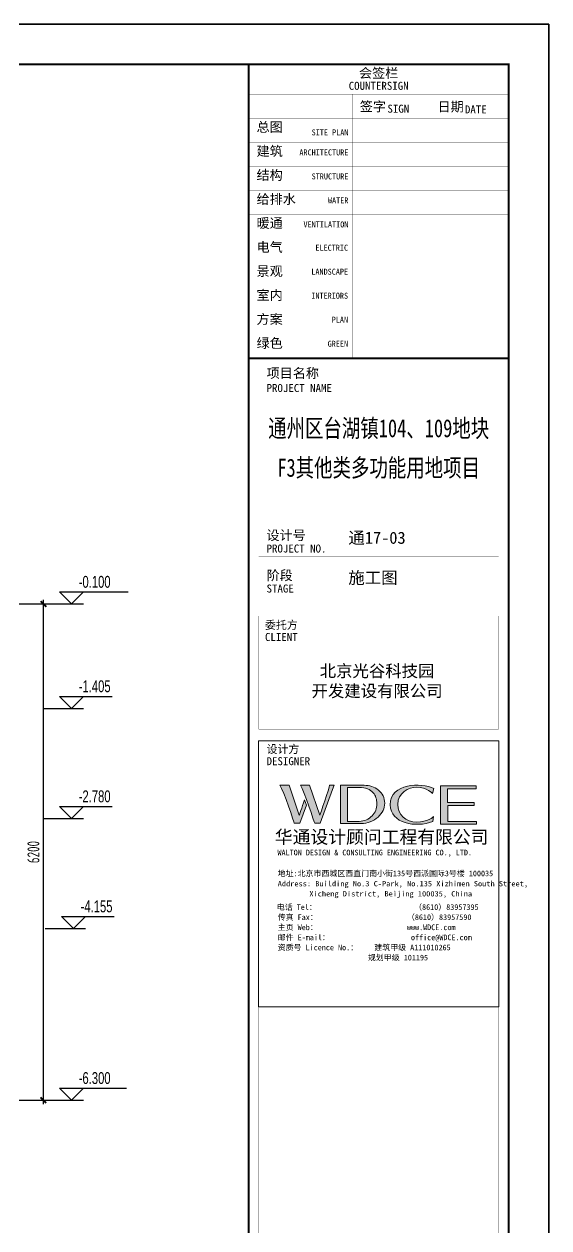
# Model space of a CAD drawing. Extents: x 458696 to 839151, y -191463 to 35158.
# Drawn here: x 540775 to 547329, y -129632 to -114590 of the extents above; entities that cross this region are included whole.
import ezdxf
from ezdxf.enums import TextEntityAlignment as Align

# ---------------------------------------------------------------- set-up
doc = ezdxf.new("R2010")
doc.units = 0
doc.header["$LTSCALE"] = 500
doc.linetypes.add('109-34 轴网$0$L1$0$$AUDIT_BAD_LTYPE1', pattern=[0])
doc.layers.get('0').update_dxf_attribs({"linetype": 'CONTINUOUS'})
doc.layers.get('Defpoints').update_dxf_attribs({"color": 167, "linetype": 'CONTINUOUS'})
for name, color, linetype in [('DIM', 3, 'CONTINUOUS'), ('PUB_TEXT', 7, 'CONTINUOUS'), ('s-dim', 3, 'CONTINUOUS'), ('s-thin', 3, 'CONTINUOUS')]:
    doc.layers.add(name, color=color, linetype=linetype)
doc.styles.add('_TCH_DIM', font='ros.shx', dxfattribs={"width": 0.8, "bigfont": 'jd.shx'})
doc.styles.add('hwxh', font='STXIHEI.TTF')
doc.styles.add('TSSD_Dimension', font='tssdeng.shx', dxfattribs={"width": 0.7, "bigfont": 'TSSDCHN.SHX'})
doc.styles.add('华文细黑', font='STXIHEI.TTF', dxfattribs={"height": 10})
doc.dimstyles.new('TSSD_50_50', dxfattribs={"dimtxt": 150, "dimasz": 50, "dimexe": 50, "dimexo": 125, "dimgap": 50, "dimtad": 1, "dimdec": 0, "dimzin": 0, "dimdsep": 46, "dimtxsty": 'TSSD_Dimension', "dimblk": 'ARCHTICK', "dimblk1": 'ARCHTICK', "dimblk2": 'ARCHTICK', "dimcen": 0, "dimdle": 50, "dimclrt": 7, "dimadec": 0, "dimazin": 0, "dimtfac": 1, "dimtdec": 0, "dimtix": 1, "dimtmove": 2, "dimatfit": 3, "dimfxl": 1, "dimtolj": 1, "dimtzin": 0, "dimarcsym": 0})

# ---------------------------------------------------------------- blocks, each defined once
blk = doc.blocks.new('图框-A1')
for points, const_width in [([(0, 0), (841, 0), (841, 594), (0, 594)], 0.05), ([(766, 584), (25, 584), (25, 10), (766, 10)], 0.5)]:
    blk.add_lwpolyline(points, close=True, dxfattribs=dict(const_width=const_width))
at = {"const_width": 0.05}
blk.add_lwpolyline([(841, 297), (839, 297)], dxfattribs=at)
blk = doc.blocks.new('_ArchTick')
at = {"color": 0, "const_width": 0.5}
blk.add_lwpolyline([(-0.71, -0.71), (0.71, 0.71)], dxfattribs=at)
blk = doc.blocks.new('*D801')
at = {"layer": 'Defpoints', "color": 0, "transparency": 16777216}
for p in [(540545, -121836), (541016, -121836), (540545, -128036)]:
    blk.add_point(p, dxfattribs=at)
at = {"layer": 's-dim', "color": 0, "lineweight": -2, "transparency": 16777216}
for p, q in [((540670, -121836), (541066, -121836)), ((541016, -128086), (541016, -121786)), ((540670, -128036), (541066, -128036))]:
    blk.add_line(p, q, dxfattribs=at)
at = {"layer": 's-dim', "color": 0, "lineweight": -2, "transparency": 16777216, "xscale": 50, "yscale": 50, "zscale": 50}
for p, rotation in [((541016, -121836), 90), ((541016, -128036), 270)]:
    blk.add_blockref('_ArchTick', p, dxfattribs=dict(at, rotation=rotation))
at = {"layer": 's-dim', "color": 7, "transparency": 16777216, "insert": (540891, -124936), "char_height": 150, "attachment_point": 5, "rotation": 90, "style": 'TSSD_Dimension'}
blk.add_mtext('\\A1;6200', dxfattribs=at)
blk = doc.blocks.new('logo2')
h = blk.add_hatch(color=7)
h.paths.add_polyline_path([(19.02, -7.36), (15.84, -7.36), (15.84, -3.97), (18.97, -3.97), (18.97, -4.24), (16.46, -4.24), (16.46, -5.45), (18.81, -5.45), (18.81, -5.69), (16.47, -5.69), (16.47, -7.12), (19.02, -7.12)])
edge = h.paths.add_edge_path()
edge.add_spline(control_points=[(15.26, -4.21), (15.26, -4.21), (15.13, -4.65), (15.13, -4.65), (15.13, -4.65), (14.62, -4.1), (13.73, -4.1), (13.04, -4.1), (12.07, -4.54), (12.08, -5.62), (12.08, -6.49), (12.77, -7.16), (13.73, -7.17), (14.66, -7.17), (15.23, -6.68), (15.23, -6.68), (15.23, -6.68), (15.16, -7.11), (15.16, -7.11), (13.63, -7.7), (11.42, -7.29), (11.41, -5.64), (11.4, -3.72), (14.16, -3.66), (15.26, -4.21)], knot_values=[0, 0, 0, 0, 1, 1, 1, 2, 2, 2, 3, 3, 3, 4, 4, 4, 5, 5, 5, 6, 6, 6, 7, 7, 7, 8, 8, 8, 8], degree=3, periodic=0)
edge = h.paths.add_edge_path(flags=16)
edge.add_spline(control_points=[(10.23, -5.57), (10.23, -5.16), (10.12, -4.83), (9.9, -4.58), (9.63, -4.27), (9.23, -4.12), (8.69, -4.12), (8.69, -4.12), (7.64, -4.12), (7.64, -4.12), (7.64, -4.12), (7.64, -7.1), (7.64, -7.1), (7.64, -7.1), (8.66, -7.1), (8.66, -7.1), (9.13, -7.1), (9.52, -6.93), (9.82, -6.6), (10.09, -6.31), (10.23, -5.96), (10.23, -5.57)], knot_values=[0, 0, 0, 0, 1, 1, 1, 2, 2, 2, 3, 3, 3, 4, 4, 4, 5, 5, 5, 6, 6, 6, 7, 7, 7, 7], degree=3, periodic=0)
edge = h.paths.add_edge_path()
edge.add_spline(control_points=[(10.92, -5.51), (10.92, -5.96), (10.72, -6.37), (10.34, -6.72), (9.92, -7.1), (9.41, -7.29), (8.82, -7.29), (8.82, -7.29), (7.03, -7.29), (7.03, -7.29), (7.03, -7.29), (7.03, -3.92), (7.03, -3.92), (7.03, -3.92), (9.1, -3.92), (9.1, -3.92), (9.59, -3.92), (10.01, -4.06), (10.36, -4.34), (10.73, -4.64), (10.92, -5.03), (10.92, -5.51)], knot_values=[0, 0, 0, 0, 1, 1, 1, 2, 2, 2, 3, 3, 3, 4, 4, 4, 5, 5, 5, 6, 6, 6, 7, 7, 7, 7], degree=3, periodic=0)
at = {"lineweight": 0}
blk.add_lwpolyline([(19.02, -7.36), (15.84, -7.36), (15.84, -3.97), (18.97, -3.97), (18.97, -4.24), (16.46, -4.24), (16.46, -5.45), (18.81, -5.45), (18.81, -5.69), (16.47, -5.69), (16.47, -7.12), (19.02, -7.12), (19.02, -7.36)], dxfattribs=at)
for points, knots in [([(10.92, -5.51), (10.92, -5.96), (10.72, -6.37), (10.34, -6.72), (9.92, -7.1), (9.41, -7.29), (8.82, -7.29), (8.82, -7.29), (7.03, -7.29), (7.03, -7.29), (7.03, -7.29), (7.03, -3.92), (7.03, -3.92), (7.03, -3.92), (9.1, -3.92), (9.1, -3.92), (9.59, -3.92), (10.01, -4.06), (10.36, -4.34), (10.73, -4.64), (10.92, -5.03), (10.92, -5.51)], [0, 0, 0, 0, 1, 1, 1, 2, 2, 2, 3, 3, 3, 4, 4, 4, 5, 5, 5, 6, 6, 6, 7, 7, 7, 7]), ([(10.23, -5.57), (10.23, -5.16), (10.12, -4.83), (9.9, -4.58), (9.63, -4.27), (9.23, -4.12), (8.69, -4.12), (8.69, -4.12), (7.64, -4.12), (7.64, -4.12), (7.64, -4.12), (7.64, -7.1), (7.64, -7.1), (7.64, -7.1), (8.66, -7.1), (8.66, -7.1), (9.13, -7.1), (9.52, -6.93), (9.82, -6.6), (10.09, -6.31), (10.23, -5.96), (10.23, -5.57)], [0, 0, 0, 0, 1, 1, 1, 2, 2, 2, 3, 3, 3, 4, 4, 4, 5, 5, 5, 6, 6, 6, 7, 7, 7, 7]), ([(15.26, -4.21), (15.26, -4.21), (15.13, -4.65), (15.13, -4.65), (15.13, -4.65), (14.62, -4.1), (13.73, -4.1), (13.04, -4.1), (12.07, -4.54), (12.08, -5.62), (12.08, -6.49), (12.77, -7.16), (13.73, -7.17), (14.66, -7.17), (15.23, -6.68), (15.23, -6.68), (15.23, -6.68), (15.16, -7.11), (15.16, -7.11), (13.63, -7.7), (11.42, -7.29), (11.41, -5.64), (11.4, -3.72), (14.16, -3.66), (15.26, -4.21)], [0, 0, 0, 0, 1, 1, 1, 2, 2, 2, 3, 3, 3, 4, 4, 4, 5, 5, 5, 6, 6, 6, 7, 7, 7, 8, 8, 8, 8])]:
    blk.add_open_spline(points, degree=3, knots=knots, dxfattribs=at)
blk = doc.blocks.new('logo1')
h = blk.add_hatch(color=8)
edge = h.paths.add_edge_path()
edge.add_spline(control_points=[(3.86, -5.21), (3.63, -5.88), (3.39, -6.56), (3.39, -6.56), (3.39, -6.56), (2.5, -3.91), (2.5, -3.91), (2.5, -3.91), (1.8, -3.91), (1.69, -3.91), (2.02, -4.39), (2.95, -7.27), (2.95, -7.27), (2.95, -7.27), (3.44, -7.27), (3.44, -7.27), (3.44, -7.27), (4.03, -5.66), (4.03, -5.66), (4.03, -5.66), (3.86, -5.21), (3.86, -5.21)], knot_values=[0, 0, 0, 0, 1, 1, 1, 2, 2, 2, 3, 3, 3, 4, 4, 4, 5, 5, 5, 6, 6, 6, 7, 7, 7, 7], degree=3, periodic=0)
h = blk.add_hatch(color=7)
edge = h.paths.add_edge_path()
edge.add_spline(control_points=[(6.04, -3.91), (6.09, -4.1), (5.2, -6.56), (5.2, -6.56), (5.2, -6.56), (4.3, -3.91), (4.3, -3.91), (4.3, -3.91), (3.6, -3.91), (3.49, -3.91), (3.82, -4.39), (4.75, -7.27), (4.75, -7.27), (4.75, -7.27), (5.24, -7.27), (5.24, -7.27), (5.24, -7.27), (6.33, -4.3), (6.33, -4.3), (6.33, -4.3), (6.48, -3.91), (6.48, -3.91), (6.48, -3.91), (6.21, -3.91), (6.04, -3.91)], knot_values=[0, 0, 0, 0, 1, 1, 1, 2, 2, 2, 3, 3, 3, 4, 4, 4, 5, 5, 5, 6, 6, 6, 7, 7, 7, 8, 8, 8, 8], degree=3, periodic=0)
at = {"color": 8, "lineweight": 0}
blk.add_open_spline([(3.86, -5.21), (3.63, -5.88), (3.39, -6.56), (3.39, -6.56), (3.39, -6.56), (2.5, -3.91), (2.5, -3.91), (2.5, -3.91), (1.8, -3.91), (1.69, -3.91), (2.02, -4.39), (2.95, -7.27), (2.95, -7.27), (2.95, -7.27), (3.44, -7.27), (3.44, -7.27), (3.44, -7.27), (4.03, -5.66), (4.03, -5.66), (4.03, -5.66), (3.86, -5.21), (3.86, -5.21)], degree=3, knots=[0, 0, 0, 0, 1, 1, 1, 2, 2, 2, 3, 3, 3, 4, 4, 4, 5, 5, 5, 6, 6, 6, 7, 7, 7, 7], dxfattribs=at)
at = {"lineweight": 0}
blk.add_open_spline([(6.04, -3.91), (6.09, -4.1), (5.2, -6.56), (5.2, -6.56), (5.2, -6.56), (4.3, -3.91), (4.3, -3.91), (4.3, -3.91), (3.6, -3.91), (3.49, -3.91), (3.82, -4.39), (4.75, -7.27), (4.75, -7.27), (4.75, -7.27), (5.24, -7.27), (5.24, -7.27), (5.24, -7.27), (6.33, -4.3), (6.33, -4.3), (6.33, -4.3), (6.48, -3.91), (6.48, -3.91), (6.48, -3.91), (6.21, -3.91), (6.04, -3.91)], degree=3, knots=[0, 0, 0, 0, 1, 1, 1, 2, 2, 2, 3, 3, 3, 4, 4, 4, 5, 5, 5, 6, 6, 6, 7, 7, 7, 8, 8, 8, 8], dxfattribs=at)
blk.add_blockref('logo2', (0, 0))
blk = doc.blocks.new('时间-logo')
at = {"layer": 'Defpoints', "lineweight": 0}
blk.add_lwpolyline([(0, -23.46), (-21.17, -23.46), (-21.17, 0), (0, 0), (0, -23.46)], dxfattribs=at)
blk.add_blockref('logo1', (-20.97, 0))
at = {"style": 'hwxh'}
for s, height, p in [('华通设计顾问工程有限公司 ', 1.15, (-19.73, -9.05)), ('WALTON DESIGN & CONSULTING ENGINEERING CO., LTD.', 0.5, (-19.5, -10.1)), ('地址:北京市西城区西直门南小街135号西派国际3号楼 100035', 0.5, (-19.48, -11.94)), ('Address: Building No.3 C-Park, No.135 Xizhimen South Street, ', 0.47, (-19.48, -12.83)), ('Xicheng District, Beijing 100035, China ', 0.47, (-16.69, -13.72)), ('电话 Tel：                        （8610）83957395 ', 0.5, (-19.56, -14.91)), ('传真 Fax：                      （8610）83957590 ', 0.5, (-19.48, -15.8)), ('主页 Web：                      www.WDCE.com ', 0.5, (-19.48, -16.69)), ('资质号 Licence No.：    建筑甲级 A111010265 ', 0.5, (-19.48, -18.47)), ('邮件 E-mail：                    office@WDCE.com ', 0.5, (-19.48, -17.58)), ('   规划甲级 101195', 0.5, (-12.6, -19.36))]:
    blk.add_text(s, height=height, dxfattribs=at).set_placement(p)
blk = doc.blocks.new('通州项目图签')
at = {"const_width": 0.5}
for points in [[(-65, 574), (-65, 500.5), (0, 500.5), (0, 574)], [(-65, 0), (0, 0), (0, 500.5), (-65, 500.5)]]:
    blk.add_lwpolyline(points, close=True, dxfattribs=at)
at = {"const_width": 0.05}
for points in [[(-65, 566.5), (0, 566.5)], [(-39.14, 566.5), (-39.14, 500.5)], [(-19.1, 566.5), (-19.1, 500.5)], [(-65, 560.5), (0, 560.5)], [(-65, 554.5), (0, 554.5)], [(-65, 548.5), (0, 548.5)], [(-65, 542.5), (0, 542.5)], [(-65, 536.5), (0, 536.5)], [(-65, 530.5), (0, 530.5)], [(-65, 524.5), (0, 524.5)], [(-65, 518.5), (0, 518.5)], [(-65, 512.5), (0, 512.5)], [(-65, 512.5), (0, 512.5)], [(-65, 506.5), (0, 506.5)], [(-65, 500.5), (0, 500.5)], [(-62.5, 450.87), (-2.5, 450.87)], [(-62.5, 440.87), (-2.5, 440.87)], [(-2.5, 407.85), (-2.5, 436.12), (-62.5, 436.12), (-62.5, 407.85)], [(-62.5, 407.85), (-2.5, 407.85)], [(-62.5, 404.92), (-62.5, 227.83)], [(-62.5, 404.92), (-2.5, 404.92)], [(-62.5, 227.83), (-2.5, 227.83), (-2.5, 404.92)], [(-57.5, 338.36), (-7.5, 338.36)], [(-57.5, 288.83), (-7.5, 288.83)]]:
    blk.add_lwpolyline(points, dxfattribs=at)
at = {"color": 0, "ltscale": 0.001, "xscale": 2.834689937531525, "yscale": 2.834689937531525, "zscale": 2.834689937531525}
blk.add_blockref('时间-logo', (-2.5, 404.92), dxfattribs=at)
at = {"style": '华文细黑'}
for s, height, p in [('会签栏', 2.4, (-32.5, 573)), ('COUNTERSIGN', 2, (-32.5, 569.6))]:
    blk.add_text(s, height=height, dxfattribs=at).set_placement(p, align=Align.TOP_CENTER)
for s, height, p in [('签字', 2.4, (-37.22, 564.63)), ('SIGN', 2, (-30.32, 563.88)), ('日期', 2.4, (-17.79, 564.58)), ('DATE', 2, (-10.96, 563.7)), ('总图', 2.4, (-63, 559.5)), ('建筑', 2.4, (-63, 553.5)), ('结构', 2.4, (-63, 547.5)), ('给排水', 2.4, (-63, 541.5)), ('暖通', 2.4, (-63, 535.5)), ('电气', 2.4, (-63, 529.5)), ('景观', 2.4, (-63, 523.5)), ('室内', 2.4, (-63, 517.5)), ('方案', 2.4, (-63, 511.5)), ('绿色', 2.4, (-63, 505.5)), ('项目名称', 2.4, (-60.5, 498)), ('PROJECT NAME', 2, (-60.5, 494.08)), ('设计号', 2.4, (-60.54, 457.48)), ('PROJECT NO.', 2, (-60.5, 453.97)), ('阶段', 2.4, (-60.5, 447.47)), ('STAGE', 2, (-60.5, 443.97)), ('委托方', 2, (-60.9, 434.86)), ('CLIENT', 2, (-60.9, 431.86)), ('设计方', 2, (-60.5, 403.83)), ('DESIGNER', 2, (-60.5, 400.83))]:
    blk.add_text(s, height=height, dxfattribs=at).set_placement(p, align=Align.TOP_LEFT)
for s, p in [('SITE PLAN', (-40.06, 557.7)), ('ARCHITECTURE', (-40.06, 552.7)), ('STRUCTURE', (-40.06, 546.7)), ('WATER', (-40.06, 540.7)), ('VENTILATION', (-40.06, 534.7)), ('ELECTRIC', (-40.14, 528.89)), ('LANDSCAPE', (-40.14, 522.89)), ('INTERIORS', (-40.14, 516.89)), ('PLAN', (-40.14, 510.89)), ('GREEN', (-40.14, 504.89))]:
    blk.add_text(s, height=1.5, dxfattribs=at).set_placement(p, align=Align.TOP_RIGHT)
at = {"color": 4, "style": '华文细黑', "width": 0.75}
for s, p in [('通州区台湖镇104、109地块', (-32.5, 480.78)), ('F3其他类多功能用地项目', (-32.5, 470.91))]:
    blk.add_text(s, height=4.5, dxfattribs=at).set_placement(p, align=Align.CENTER)
at = {"color": 4, "ltscale": 0.001, "char_height": 3, "width": 58.4895, "style": '华文细黑'}
for s, insert, attachment_point in [('通17-03', (-40.06, 455.51), 4), ('施工图', (-40.06, 445.51), 4), ('北京光谷科技园\\P开发建设有限公司', (-32.9, 419.71), 5)]:
    blk.add_mtext(s, dxfattribs=dict(at, insert=insert, attachment_point=attachment_point))

msp = doc.modelspace()

# ---------------------------------------------------------------- linework, layer by layer
at = {"linetype": '109-34 轴网$0$L1$0$$AUDIT_BAD_LTYPE1'}
msp.add_lwpolyline([(547328.024, -114591.375), (547328.024, -144291.375), (505278.024, -144291.375), (505278.024, -114591.375)], close=True, dxfattribs=at)
msp.add_lwpolyline([(505278.024, -144291.375), (547328.024, -144291.375), (547328.024, -114591.375), (505278.024, -114591.375)], close=True)
at = {"layer": 'DIM'}
for p, q in [((541216.163, -121686.088), (542076.378, -121686.088)), ((541366.163, -121836.088), (541516.163, -121686.088)), ((540439.585, -121836.088), (541516.163, -121836.088)), ((541216.163, -122991.088), (541875.782, -122991.088)), ((541366.163, -123141.088), (541516.163, -122991.088)), ((541016.163, -123141.088), (541516.163, -123141.088)), ((541216.163, -124366.088), (541875.782, -124366.088)), ((541366.163, -124516.088), (541516.163, -124366.088)), ((541016.163, -124516.088), (541516.163, -124516.088)), ((541239.806, -125741.088), (541899.425, -125741.088)), ((541389.806, -125891.088), (541539.806, -125741.088)), ((541039.806, -125891.088), (541539.806, -125891.088)), ((541216.163, -127886.088), (542052.044, -127886.088)), ((541366.163, -128036.088), (541516.163, -127886.088)), ((541016.163, -128036.088), (541516.163, -128036.088))]:
    msp.add_line(p, q, dxfattribs=at)
at = {"layer": 's-thin'}
for p, q in [((541216.163, -121686.088), (541366.163, -121836.088)), ((541216.163, -122991.088), (541366.163, -123141.088)), ((541216.163, -124366.088), (541366.163, -124516.088)), ((541239.806, -125741.088), (541389.806, -125891.088)), ((541216.163, -127886.088), (541366.163, -128036.088))]:
    msp.add_line(p, q, dxfattribs=at)

# ---------------------------------------------------------------- block references
at = {"xscale": 50, "yscale": 50, "zscale": 50}
for name, p in [('图框-A1', (505278.024, -144291.375)), ('通州项目图签', (546828.024, -143791.375))]:
    msp.add_blockref(name, p, dxfattribs=at)

# ---------------------------------------------------------------- texts
at = {"layer": 'PUB_TEXT', "style": '_TCH_DIM', "width": 0.705882}
for s, p in [('-0.100', (541456.782, -121633.588)), ('-1.405', (541456.782, -122938.588)), ('-2.780', (541456.782, -124313.588)), ('-4.155', (541480.425, -125688.588)), ('-6.300', (541456.782, -127833.588))]:
    msp.add_text(s, height=148.75, dxfattribs=at).set_placement(p)

# ---------------------------------------------------------------- dimensions: what is measured, and where the dimension line sits
at = {"layer": 's-dim'}
dim = msp.add_linear_dim(base=(541016.163, -121836.088), p1=(540544.715, -128036.088), p2=(540544.715, -121836.088), angle=90, dimstyle='TSSD_50_50', dxfattribs=at)
dim.commit()
dim.dimension.update_dxf_attribs({"geometry": '*D801', "text_midpoint": (540891.163, -124936.088)})

doc.saveas('drawing.dxf')
